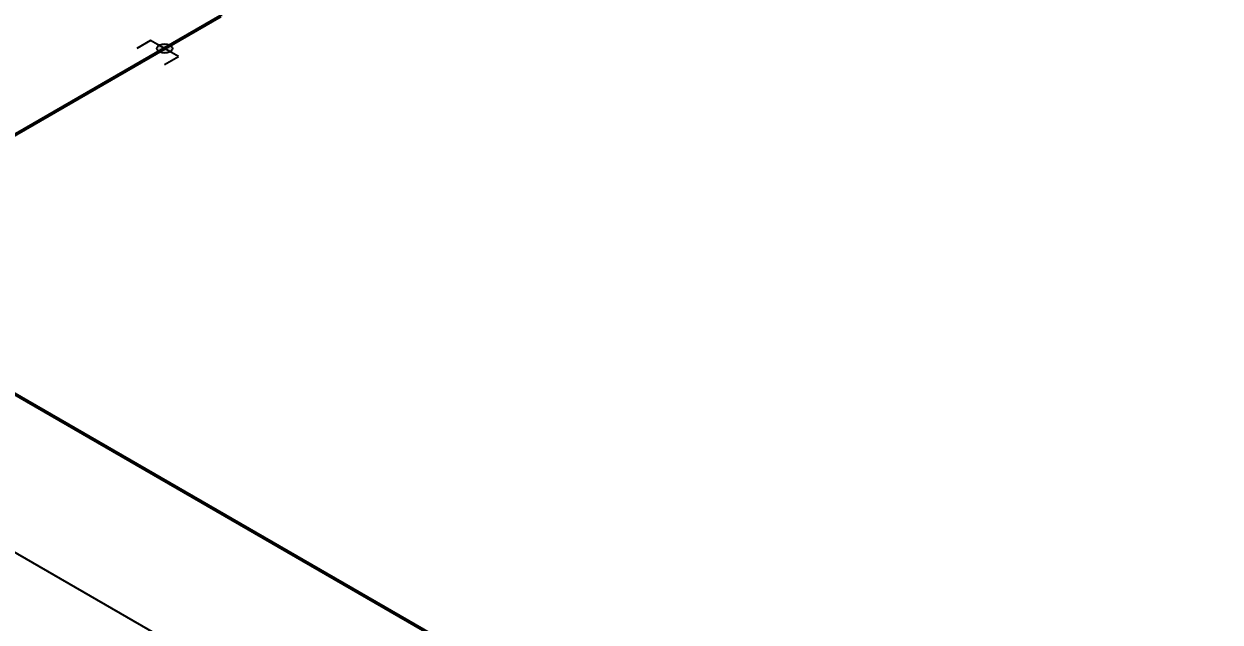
# Model space of a CAD drawing. Header units: millimetres. Extents: x 0 to 594, y 0 to 420.
# Drawn here: x 64.2 to 177.7, y 234.5 to 291.3 of the extents above; entities that cross this region are included whole.
import ezdxf

# ---------------------------------------------------------------- set-up
doc = ezdxf.new("R2010")
doc.units = ezdxf.units.MM
doc.header["$LTSCALE"] = 0.25
doc.layers.add('용접', color=1, linetype='Continuous')
doc.layers.add('치수', color=1, linetype='Continuous')
doc.layers.add('파이프 작은 보어', color=30, linetype='Continuous', lineweight=50)
doc.styles.add('AdskIsoMetric', font='arial.ttf', dxfattribs={"width": 0.8, "height": 2.5})
doc.styles.add('AdskIsoMetric-30', font='arial.ttf', dxfattribs={"width": 0.8, "height": 2.5})
doc.dimstyles.new('AdskIsoMetric', dxfattribs={"dimtxt": 2.5, "dimasz": 2.5, "dimexe": 1, "dimexo": 2, "dimgap": 0.8, "dimtad": 1, "dimdec": 0, "dimrnd": 1, "dimzin": 0, "dimdsep": 46, "dimtxsty": 'AdskIsoMetric', "dimcen": 0, "dimclrt": 7, "dimadec": 0, "dimazin": 0, "dimtfac": 1, "dimtdec": 0, "dimtmove": 1, "dimatfit": 3, "dimfxl": 0, "dimfrac": 2, "dimtolj": 1, "dimtzin": 0, "dimarcsym": 0})

# ---------------------------------------------------------------- blocks, each defined once
blk = doc.blocks.new('*D27')
at = {"layer": 'Defpoints', "color": 0}
for p in [(41.99, 268.43), (261.21, 141.86), (261.21, 126.86)]:
    blk.add_point(p, dxfattribs=at)
at = {"layer": '치수', "color": 0, "lineweight": -2}
for p, q in [((41.99, 266.12), (41.99, 252.27)), ((44.16, 252.18), (259.05, 128.11)), ((261.21, 139.55), (261.21, 125.7))]:
    blk.add_line(p, q, dxfattribs=at)
at = {"layer": '치수', "color": 0}
for points in [[(44.36, 252.54), (43.95, 251.81), (41.99, 253.43)], [(259.26, 128.47), (258.84, 127.75), (261.21, 126.86)]]:
    blk.add_solid(points, dxfattribs=at)
at = {"layer": '치수', "color": 7, "insert": (151.6, 192.76), "char_height": 2.5, "attachment_point": 5, "rotation": 330, "style": 'AdskIsoMetric-30'}
blk.add_mtext('\\A1;26612', dxfattribs=at)
blk = doc.blocks.new('*D28')
at = {"layer": 'Defpoints', "color": 0}
for p in [(82.82, 292), (29, 275.93), (41.99, 268.43)]:
    blk.add_point(p, dxfattribs=at)
at = {"layer": '치수', "color": 0, "lineweight": -2}
for p, q in [((80.82, 293.15), (68.82, 300.07)), ((67.66, 298.25), (31.16, 277.18)), ((39.99, 269.58), (28, 276.5))]:
    blk.add_line(p, q, dxfattribs=at)
at = {"layer": '치수', "color": 0}
for points in [[(67.45, 298.61), (67.87, 297.88), (69.82, 299.5)], [(30.96, 277.54), (31.37, 276.81), (29, 275.93)]]:
    blk.add_solid(points, dxfattribs=at)
at = {"layer": '치수', "color": 7, "insert": (47.15, 289.02), "char_height": 2.5, "attachment_point": 5, "rotation": 30, "style": 'AdskIsoMetric-30'}
blk.add_mtext('\\A1;2842', dxfattribs=at)
blk = doc.blocks.new('엘보우-1-Iso2DSkew180')
at = {"color": 0, "linetype": 'ByBlock', "lineweight": -2, "extrusion": (-0.707107, 0.408248, -0.57735)}
for p, q in [((0, 6.12), (0, 0)), ((0, 0), (-5.3, -3.06)), ((0, 0), (0, 0))]:
    blk.add_line(p, q, dxfattribs=at)
blk = doc.blocks.new('SocketWeld-1-IsoRight')
blk.add_hatch(color=256).paths.add_polyline_path([(0.0055, 0.0371), (0.0057, 0.0369), (0.006, 0.0367), (0.0062, 0.0365), (0.0064, 0.0363), (0.0066, 0.0361), (0.0068, 0.0359), (0.007, 0.0357), (0.0072, 0.0355), (0.0075, 0.0353), (0.0077, 0.0351), (0.0079, 0.0349), (0.0081, 0.0347), (0.0083, 0.0345), (0.0085, 0.0343), (0.0088, 0.0341), (0.009, 0.0339), (0.0092, 0.0337), (0.0094, 0.0334), (0.0096, 0.0332), (0.0098, 0.033), (0.01, 0.0328), (0.0103, 0.0326), (0.0105, 0.0324), (0.0107, 0.0322), (0.0109, 0.032), (0.0111, 0.0318), (0.0113, 0.0316), (0.0115, 0.0314), (0.0118, 0.0312), (0.012, 0.031), (0.0122, 0.0308), (0.0124, 0.0306), (0.0126, 0.0304), (0.0128, 0.0302), (0.013, 0.03), (0.0133, 0.0298), (0.0135, 0.0296), (0.0137, 0.0294), (0.0139, 0.0292), (0.0141, 0.0289), (0.0143, 0.0287), (0.0145, 0.0285), (0.0148, 0.0283), (0.015, 0.0281), (0.0152, 0.0279), (0.0154, 0.0277), (0.0156, 0.0275), (0.0158, 0.0273), (0.0161, 0.0271), (0.0161, 0.0271), (0.0162, 0.0268), (0.0164, 0.0266), (0.0166, 0.0263), (0.0168, 0.0261), (0.017, 0.0258), (0.0171, 0.0256), (0.0173, 0.0253), (0.0175, 0.025), (0.0177, 0.0248), (0.0179, 0.0245), (0.0181, 0.0243), (0.0182, 0.024), (0.0184, 0.0237), (0.0186, 0.0235), (0.0188, 0.0232), (0.019, 0.023), (0.0192, 0.0227), (0.0193, 0.0225), (0.0195, 0.0222), (0.0197, 0.0219), (0.0199, 0.0217), (0.0201, 0.0214), (0.0203, 0.0212), (0.0204, 0.0209), (0.0206, 0.0206), (0.0208, 0.0204), (0.021, 0.0201), (0.0212, 0.0199), (0.0213, 0.0196), (0.0215, 0.0193), (0.0217, 0.0191), (0.0219, 0.0188), (0.0221, 0.0186), (0.0223, 0.0183), (0.0224, 0.0181), (0.0226, 0.0178), (0.0228, 0.0175), (0.023, 0.0173), (0.0232, 0.017), (0.0234, 0.0168), (0.0235, 0.0165), (0.0237, 0.0162), (0.0239, 0.016), (0.0241, 0.0157), (0.0243, 0.0155), (0.0245, 0.0152), (0.0246, 0.015), (0.0248, 0.0147), (0.025, 0.0144), (0.025, 0.0144), (0.0251, 0.0141), (0.0253, 0.0139), (0.0254, 0.0136), (0.0255, 0.0133), (0.0257, 0.013), (0.0258, 0.0127), (0.0259, 0.0124), (0.0261, 0.0121), (0.0262, 0.0118), (0.0263, 0.0116), (0.0265, 0.0113), (0.0266, 0.011), (0.0267, 0.0107), (0.0269, 0.0104), (0.027, 0.0101), (0.0271, 0.0098), (0.0273, 0.0095), (0.0274, 0.0093), (0.0275, 0.009), (0.0277, 0.0087), (0.0278, 0.0084), (0.0279, 0.0081), (0.0281, 0.0078), (0.0282, 0.0075), (0.0283, 0.0072), (0.0284, 0.007), (0.0286, 0.0067), (0.0287, 0.0064), (0.0288, 0.0061), (0.029, 0.0058), (0.0291, 0.0055), (0.0292, 0.0052), (0.0294, 0.0049), (0.0295, 0.0047), (0.0296, 0.0044), (0.0298, 0.0041), (0.0299, 0.0038), (0.03, 0.0035), (0.0302, 0.0032), (0.0303, 0.0029), (0.0304, 0.0026), (0.0306, 0.0024), (0.0307, 0.0021), (0.0308, 0.0018), (0.031, 0.0015), (0.0311, 0.0012), (0.0312, 0.0009), (0.0314, 0.0006), (0.0315, 0.0003), (0.0315, 0.0003), (0.0316, 0.0001), (0.0316, -0.0002), (0.0317, -0.0005), (0.0318, -0.0008), (0.0319, -0.0011), (0.0319, -0.0014), (0.032, -0.0017), (0.0321, -0.002), (0.0321, -0.0022), (0.0322, -0.0025), (0.0323, -0.0028), (0.0323, -0.0031), (0.0324, -0.0034), (0.0325, -0.0037), (0.0325, -0.004), (0.0326, -0.0043), (0.0327, -0.0046), (0.0328, -0.0048), (0.0328, -0.0051), (0.0329, -0.0054), (0.033, -0.0057), (0.033, -0.006), (0.0331, -0.0063), (0.0332, -0.0066), (0.0332, -0.0069), (0.0333, -0.0071), (0.0334, -0.0074), (0.0335, -0.0077), (0.0335, -0.008), (0.0336, -0.0083), (0.0337, -0.0086), (0.0337, -0.0089), (0.0338, -0.0092), (0.0339, -0.0095), (0.0339, -0.0097), (0.034, -0.01), (0.0341, -0.0103), (0.0342, -0.0106), (0.0342, -0.0109), (0.0343, -0.0112), (0.0344, -0.0115), (0.0344, -0.0118), (0.0345, -0.012), (0.0346, -0.0123), (0.0346, -0.0126), (0.0347, -0.0129), (0.0348, -0.0132), (0.0349, -0.0135), (0.0349, -0.0138), (0.0349, -0.0138), (0.0349, -0.014), (0.0349, -0.0143), (0.0349, -0.0146), (0.0349, -0.0148), (0.0349, -0.0151), (0.0349, -0.0153), (0.0349, -0.0156), (0.0349, -0.0159), (0.0349, -0.0161), (0.0349, -0.0164), (0.0349, -0.0166), (0.0349, -0.0169), (0.0349, -0.0172), (0.0349, -0.0174), (0.0349, -0.0177), (0.0349, -0.0179), (0.0349, -0.0182), (0.0349, -0.0185), (0.0349, -0.0187), (0.0349, -0.019), (0.0349, -0.0192), (0.0349, -0.0195), (0.0349, -0.0198), (0.0349, -0.02), (0.0349, -0.0203), (0.0349, -0.0206), (0.0349, -0.0208), (0.0349, -0.0211), (0.0349, -0.0213), (0.0349, -0.0216), (0.0349, -0.0219), (0.0349, -0.0221), (0.0349, -0.0224), (0.0349, -0.0226), (0.0349, -0.0229), (0.0349, -0.0232), (0.0349, -0.0234), (0.0349, -0.0237), (0.0349, -0.0239), (0.0349, -0.0242), (0.0349, -0.0245), (0.0349, -0.0247), (0.0349, -0.025), (0.0349, -0.0252), (0.0349, -0.0255), (0.0349, -0.0258), (0.0349, -0.026), (0.0349, -0.0263), (0.0349, -0.0265), (0.0349, -0.0265), (0.0349, -0.0268), (0.0348, -0.027), (0.0347, -0.0272), (0.0346, -0.0274), (0.0346, -0.0276), (0.0345, -0.0278), (0.0344, -0.028), (0.0344, -0.0282), (0.0343, -0.0284), (0.0342, -0.0286), (0.0342, -0.0288), (0.0341, -0.029), (0.034, -0.0292), (0.0339, -0.0295), (0.0339, -0.0297), (0.0338, -0.0299), (0.0337, -0.0301), (0.0337, -0.0303), (0.0336, -0.0305), (0.0335, -0.0307), (0.0335, -0.0309), (0.0334, -0.0311), (0.0333, -0.0313), (0.0332, -0.0315), (0.0332, -0.0317), (0.0331, -0.0319), (0.033, -0.0322), (0.033, -0.0324), (0.0329, -0.0326), (0.0328, -0.0328), (0.0328, -0.033), (0.0327, -0.0332), (0.0326, -0.0334), (0.0325, -0.0336), (0.0325, -0.0338), (0.0324, -0.034), (0.0323, -0.0342), (0.0323, -0.0344), (0.0322, -0.0346), (0.0321, -0.0349), (0.0321, -0.0351), (0.032, -0.0353), (0.0319, -0.0355), (0.0319, -0.0357), (0.0318, -0.0359), (0.0317, -0.0361), (0.0316, -0.0363), (0.0316, -0.0365), (0.0315, -0.0367), (0.0315, -0.0367), (0.0314, -0.0369), (0.0312, -0.037), (0.0311, -0.0371), (0.031, -0.0373), (0.0308, -0.0374), (0.0307, -0.0375), (0.0306, -0.0377), (0.0304, -0.0378), (0.0303, -0.0379), (0.0302, -0.0381), (0.03, -0.0382), (0.0299, -0.0383), (0.0298, -0.0385), (0.0296, -0.0386), (0.0295, -0.0387), (0.0294, -0.0389), (0.0292, -0.039), (0.0291, -0.0391), (0.029, -0.0393), (0.0288, -0.0394), (0.0287, -0.0395), (0.0286, -0.0397), (0.0284, -0.0398), (0.0283, -0.0399), (0.0282, -0.0401), (0.0281, -0.0402), (0.0279, -0.0403), (0.0278, -0.0405), (0.0277, -0.0406), (0.0275, -0.0408), (0.0274, -0.0409), (0.0273, -0.041), (0.0271, -0.0412), (0.027, -0.0413), (0.0269, -0.0414), (0.0267, -0.0416), (0.0266, -0.0417), (0.0265, -0.0418), (0.0263, -0.042), (0.0262, -0.0421), (0.0261, -0.0422), (0.0259, -0.0424), (0.0258, -0.0425), (0.0257, -0.0426), (0.0255, -0.0428), (0.0254, -0.0429), (0.0253, -0.043), (0.0251, -0.0432), (0.025, -0.0433), (0.025, -0.0433), (0.0248, -0.0433), (0.0246, -0.0434), (0.0245, -0.0434), (0.0243, -0.0435), (0.0241, -0.0435), (0.0239, -0.0436), (0.0237, -0.0436), (0.0235, -0.0437), (0.0234, -0.0437), (0.0232, -0.0438), (0.023, -0.0438), (0.0228, -0.0439), (0.0226, -0.0439), (0.0224, -0.044), (0.0223, -0.044), (0.0221, -0.0441), (0.0219, -0.0441), (0.0217, -0.0442), (0.0215, -0.0442), (0.0213, -0.0443), (0.0212, -0.0443), (0.021, -0.0444), (0.0208, -0.0444), (0.0206, -0.0444), (0.0204, -0.0445), (0.0203, -0.0445), (0.0201, -0.0446), (0.0199, -0.0446), (0.0197, -0.0447), (0.0195, -0.0447), (0.0193, -0.0448), (0.0192, -0.0448), (0.019, -0.0449), (0.0188, -0.0449), (0.0186, -0.045), (0.0184, -0.045), (0.0182, -0.0451), (0.0181, -0.0451), (0.0179, -0.0452), (0.0177, -0.0452), (0.0175, -0.0453), (0.0173, -0.0453), (0.0171, -0.0454), (0.017, -0.0454), (0.0168, -0.0455), (0.0166, -0.0455), (0.0164, -0.0455), (0.0162, -0.0456), (0.0161, -0.0456), (0.0161, -0.0456), (0.0158, -0.0456), (0.0156, -0.0456), (0.0154, -0.0455), (0.0152, -0.0455), (0.015, -0.0454), (0.0148, -0.0454), (0.0145, -0.0453), (0.0143, -0.0453), (0.0141, -0.0453), (0.0139, -0.0452), (0.0137, -0.0452), (0.0135, -0.0451), (0.0133, -0.0451), (0.013, -0.045), (0.0128, -0.045), (0.0126, -0.0449), (0.0124, -0.0449), (0.0122, -0.0449), (0.012, -0.0448), (0.0118, -0.0448), (0.0115, -0.0447), (0.0113, -0.0447), (0.0111, -0.0446), (0.0109, -0.0446), (0.0107, -0.0446), (0.0105, -0.0445), (0.0103, -0.0445), (0.01, -0.0444), (0.0098, -0.0444), (0.0096, -0.0443), (0.0094, -0.0443), (0.0092, -0.0443), (0.009, -0.0442), (0.0088, -0.0442), (0.0085, -0.0441), (0.0083, -0.0441), (0.0081, -0.044), (0.0079, -0.044), (0.0077, -0.0439), (0.0075, -0.0439), (0.0072, -0.0439), (0.007, -0.0438), (0.0068, -0.0438), (0.0066, -0.0437), (0.0064, -0.0437), (0.0062, -0.0436), (0.006, -0.0436), (0.0057, -0.0436), (0.0055, -0.0435), (0.0055, -0.0435), (0.0053, -0.0434), (0.0051, -0.0433), (0.0049, -0.0431), (0.0046, -0.043), (0.0044, -0.0429), (0.0042, -0.0427), (0.004, -0.0426), (0.0037, -0.0425), (0.0035, -0.0423), (0.0033, -0.0422), (0.003, -0.0421), (0.0028, -0.042), (0.0026, -0.0418), (0.0024, -0.0417), (0.0021, -0.0416), (0.0019, -0.0414), (0.0017, -0.0413), (0.0015, -0.0412), (0.0012, -0.041), (0.001, -0.0409), (0.0008, -0.0408), (0.0006, -0.0406), (0.0003, -0.0405), (0.0001, -0.0404), (-0.0001, -0.0403), (-0.0003, -0.0401), (-0.0006, -0.04), (-0.0008, -0.0399), (-0.001, -0.0397), (-0.0012, -0.0396), (-0.0015, -0.0395), (-0.0017, -0.0393), (-0.0019, -0.0392), (-0.0021, -0.0391), (-0.0024, -0.039), (-0.0026, -0.0388), (-0.0028, -0.0387), (-0.003, -0.0386), (-0.0033, -0.0384), (-0.0035, -0.0383), (-0.0037, -0.0382), (-0.004, -0.038), (-0.0042, -0.0379), (-0.0044, -0.0378), (-0.0046, -0.0377), (-0.0049, -0.0375), (-0.0051, -0.0374), (-0.0053, -0.0373), (-0.0055, -0.0371), (-0.0055, -0.0371), (-0.0057, -0.0369), (-0.006, -0.0367), (-0.0062, -0.0365), (-0.0064, -0.0363), (-0.0066, -0.0361), (-0.0068, -0.0359), (-0.007, -0.0357), (-0.0072, -0.0355), (-0.0075, -0.0353), (-0.0077, -0.0351), (-0.0079, -0.0349), (-0.0081, -0.0347), (-0.0083, -0.0345), (-0.0085, -0.0343), (-0.0088, -0.0341), (-0.009, -0.0339), (-0.0092, -0.0337), (-0.0094, -0.0334), (-0.0096, -0.0332), (-0.0098, -0.033), (-0.01, -0.0328), (-0.0103, -0.0326), (-0.0105, -0.0324), (-0.0107, -0.0322), (-0.0109, -0.032), (-0.0111, -0.0318), (-0.0113, -0.0316), (-0.0115, -0.0314), (-0.0118, -0.0312), (-0.012, -0.031), (-0.0122, -0.0308), (-0.0124, -0.0306), (-0.0126, -0.0304), (-0.0128, -0.0302), (-0.013, -0.03), (-0.0133, -0.0298), (-0.0135, -0.0296), (-0.0137, -0.0294), (-0.0139, -0.0292), (-0.0141, -0.0289), (-0.0143, -0.0287), (-0.0145, -0.0285), (-0.0148, -0.0283), (-0.015, -0.0281), (-0.0152, -0.0279), (-0.0154, -0.0277), (-0.0156, -0.0275), (-0.0158, -0.0273), (-0.0161, -0.0271), (-0.0161, -0.0271), (-0.0162, -0.0268), (-0.0164, -0.0266), (-0.0166, -0.0263), (-0.0168, -0.0261), (-0.017, -0.0258), (-0.0171, -0.0256), (-0.0173, -0.0253), (-0.0175, -0.025), (-0.0177, -0.0248), (-0.0179, -0.0245), (-0.0181, -0.0243), (-0.0182, -0.024), (-0.0184, -0.0237), (-0.0186, -0.0235), (-0.0188, -0.0232), (-0.019, -0.023), (-0.0192, -0.0227), (-0.0193, -0.0225), (-0.0195, -0.0222), (-0.0197, -0.0219), (-0.0199, -0.0217), (-0.0201, -0.0214), (-0.0203, -0.0212), (-0.0204, -0.0209), (-0.0206, -0.0206), (-0.0208, -0.0204), (-0.021, -0.0201), (-0.0212, -0.0199), (-0.0213, -0.0196), (-0.0215, -0.0193), (-0.0217, -0.0191), (-0.0219, -0.0188), (-0.0221, -0.0186), (-0.0223, -0.0183), (-0.0224, -0.0181), (-0.0226, -0.0178), (-0.0228, -0.0175), (-0.023, -0.0173), (-0.0232, -0.017), (-0.0234, -0.0168), (-0.0235, -0.0165), (-0.0237, -0.0162), (-0.0239, -0.016), (-0.0241, -0.0157), (-0.0243, -0.0155), (-0.0245, -0.0152), (-0.0246, -0.015), (-0.0248, -0.0147), (-0.025, -0.0144), (-0.025, -0.0144), (-0.0251, -0.0141), (-0.0253, -0.0139), (-0.0254, -0.0136), (-0.0255, -0.0133), (-0.0257, -0.013), (-0.0258, -0.0127), (-0.0259, -0.0124), (-0.0261, -0.0121), (-0.0262, -0.0118), (-0.0263, -0.0116), (-0.0265, -0.0113), (-0.0266, -0.011), (-0.0267, -0.0107), (-0.0269, -0.0104), (-0.027, -0.0101), (-0.0271, -0.0098), (-0.0273, -0.0095), (-0.0274, -0.0093), (-0.0275, -0.009), (-0.0277, -0.0087), (-0.0278, -0.0084), (-0.0279, -0.0081), (-0.0281, -0.0078), (-0.0282, -0.0075), (-0.0283, -0.0072), (-0.0284, -0.007), (-0.0286, -0.0067), (-0.0287, -0.0064), (-0.0288, -0.0061), (-0.029, -0.0058), (-0.0291, -0.0055), (-0.0292, -0.0052), (-0.0294, -0.0049), (-0.0295, -0.0047), (-0.0296, -0.0044), (-0.0298, -0.0041), (-0.0299, -0.0038), (-0.03, -0.0035), (-0.0302, -0.0032), (-0.0303, -0.0029), (-0.0304, -0.0026), (-0.0306, -0.0024), (-0.0307, -0.0021), (-0.0308, -0.0018), (-0.031, -0.0015), (-0.0311, -0.0012), (-0.0312, -0.0009), (-0.0314, -0.0006), (-0.0315, -0.0003), (-0.0315, -0.0003), (-0.0316, -0.0001), (-0.0316, 0.0002), (-0.0317, 0.0005), (-0.0318, 0.0008), (-0.0319, 0.0011), (-0.0319, 0.0014), (-0.032, 0.0017), (-0.0321, 0.002), (-0.0321, 0.0022), (-0.0322, 0.0025), (-0.0323, 0.0028), (-0.0323, 0.0031), (-0.0324, 0.0034), (-0.0325, 0.0037), (-0.0325, 0.004), (-0.0326, 0.0043), (-0.0327, 0.0046), (-0.0328, 0.0048), (-0.0328, 0.0051), (-0.0329, 0.0054), (-0.033, 0.0057), (-0.033, 0.006), (-0.0331, 0.0063), (-0.0332, 0.0066), (-0.0332, 0.0069), (-0.0333, 0.0071), (-0.0334, 0.0074), (-0.0335, 0.0077), (-0.0335, 0.008), (-0.0336, 0.0083), (-0.0337, 0.0086), (-0.0337, 0.0089), (-0.0338, 0.0092), (-0.0339, 0.0095), (-0.0339, 0.0097), (-0.034, 0.01), (-0.0341, 0.0103), (-0.0342, 0.0106), (-0.0342, 0.0109), (-0.0343, 0.0112), (-0.0344, 0.0115), (-0.0344, 0.0118), (-0.0345, 0.012), (-0.0346, 0.0123), (-0.0346, 0.0126), (-0.0347, 0.0129), (-0.0348, 0.0132), (-0.0349, 0.0135), (-0.0349, 0.0138), (-0.0349, 0.0138), (-0.0349, 0.014), (-0.0349, 0.0143), (-0.0349, 0.0146), (-0.0349, 0.0148), (-0.0349, 0.0151), (-0.0349, 0.0153), (-0.0349, 0.0156), (-0.0349, 0.0159), (-0.0349, 0.0161), (-0.0349, 0.0164), (-0.0349, 0.0166), (-0.0349, 0.0169), (-0.0349, 0.0172), (-0.0349, 0.0174), (-0.0349, 0.0177), (-0.0349, 0.0179), (-0.0349, 0.0182), (-0.0349, 0.0185), (-0.0349, 0.0187), (-0.0349, 0.019), (-0.0349, 0.0192), (-0.0349, 0.0195), (-0.0349, 0.0198), (-0.0349, 0.02), (-0.0349, 0.0203), (-0.0349, 0.0206), (-0.0349, 0.0208), (-0.0349, 0.0211), (-0.0349, 0.0213), (-0.0349, 0.0216), (-0.0349, 0.0219), (-0.0349, 0.0221), (-0.0349, 0.0224), (-0.0349, 0.0226), (-0.0349, 0.0229), (-0.0349, 0.0232), (-0.0349, 0.0234), (-0.0349, 0.0237), (-0.0349, 0.0239), (-0.0349, 0.0242), (-0.0349, 0.0245), (-0.0349, 0.0247), (-0.0349, 0.025), (-0.0349, 0.0252), (-0.0349, 0.0255), (-0.0349, 0.0258), (-0.0349, 0.026), (-0.0349, 0.0263), (-0.0349, 0.0265), (-0.0349, 0.0265), (-0.0349, 0.0268), (-0.0348, 0.027), (-0.0347, 0.0272), (-0.0346, 0.0274), (-0.0346, 0.0276), (-0.0345, 0.0278), (-0.0344, 0.028), (-0.0344, 0.0282), (-0.0343, 0.0284), (-0.0342, 0.0286), (-0.0342, 0.0288), (-0.0341, 0.029), (-0.034, 0.0292), (-0.0339, 0.0295), (-0.0339, 0.0297), (-0.0338, 0.0299), (-0.0337, 0.0301), (-0.0337, 0.0303), (-0.0336, 0.0305), (-0.0335, 0.0307), (-0.0335, 0.0309), (-0.0334, 0.0311), (-0.0333, 0.0313), (-0.0332, 0.0315), (-0.0332, 0.0317), (-0.0331, 0.0319), (-0.033, 0.0322), (-0.033, 0.0324), (-0.0329, 0.0326), (-0.0328, 0.0328), (-0.0328, 0.033), (-0.0327, 0.0332), (-0.0326, 0.0334), (-0.0325, 0.0336), (-0.0325, 0.0338), (-0.0324, 0.034), (-0.0323, 0.0342), (-0.0323, 0.0344), (-0.0322, 0.0346), (-0.0321, 0.0349), (-0.0321, 0.0351), (-0.032, 0.0353), (-0.0319, 0.0355), (-0.0319, 0.0357), (-0.0318, 0.0359), (-0.0317, 0.0361), (-0.0316, 0.0363), (-0.0316, 0.0365), (-0.0315, 0.0367), (-0.0315, 0.0367), (-0.0314, 0.0369), (-0.0312, 0.037), (-0.0311, 0.0371), (-0.031, 0.0373), (-0.0308, 0.0374), (-0.0307, 0.0375), (-0.0306, 0.0377), (-0.0304, 0.0378), (-0.0303, 0.0379), (-0.0302, 0.0381), (-0.03, 0.0382), (-0.0299, 0.0383), (-0.0298, 0.0385), (-0.0296, 0.0386), (-0.0295, 0.0387), (-0.0294, 0.0389), (-0.0292, 0.039), (-0.0291, 0.0391), (-0.029, 0.0393), (-0.0288, 0.0394), (-0.0287, 0.0395), (-0.0286, 0.0397), (-0.0284, 0.0398), (-0.0283, 0.0399), (-0.0282, 0.0401), (-0.0281, 0.0402), (-0.0279, 0.0403), (-0.0278, 0.0405), (-0.0277, 0.0406), (-0.0275, 0.0408), (-0.0274, 0.0409), (-0.0273, 0.041), (-0.0271, 0.0412), (-0.027, 0.0413), (-0.0269, 0.0414), (-0.0267, 0.0416), (-0.0266, 0.0417), (-0.0265, 0.0418), (-0.0263, 0.042), (-0.0262, 0.0421), (-0.0261, 0.0422), (-0.0259, 0.0424), (-0.0258, 0.0425), (-0.0257, 0.0426), (-0.0255, 0.0428), (-0.0254, 0.0429), (-0.0253, 0.043), (-0.0251, 0.0432), (-0.025, 0.0433), (-0.025, 0.0433), (-0.0248, 0.0433), (-0.0246, 0.0434), (-0.0245, 0.0434), (-0.0243, 0.0435), (-0.0241, 0.0435), (-0.0239, 0.0436), (-0.0237, 0.0436), (-0.0235, 0.0437), (-0.0234, 0.0437), (-0.0232, 0.0438), (-0.023, 0.0438), (-0.0228, 0.0439), (-0.0226, 0.0439), (-0.0224, 0.044), (-0.0223, 0.044), (-0.0221, 0.0441), (-0.0219, 0.0441), (-0.0217, 0.0442), (-0.0215, 0.0442), (-0.0213, 0.0443), (-0.0212, 0.0443), (-0.021, 0.0444), (-0.0208, 0.0444), (-0.0206, 0.0444), (-0.0204, 0.0445), (-0.0203, 0.0445), (-0.0201, 0.0446), (-0.0199, 0.0446), (-0.0197, 0.0447), (-0.0195, 0.0447), (-0.0193, 0.0448), (-0.0192, 0.0448), (-0.019, 0.0449), (-0.0188, 0.0449), (-0.0186, 0.045), (-0.0184, 0.045), (-0.0182, 0.0451), (-0.0181, 0.0451), (-0.0179, 0.0452), (-0.0177, 0.0452), (-0.0175, 0.0453), (-0.0173, 0.0453), (-0.0171, 0.0454), (-0.017, 0.0454), (-0.0168, 0.0455), (-0.0166, 0.0455), (-0.0164, 0.0455), (-0.0162, 0.0456), (-0.0161, 0.0456), (-0.0161, 0.0456), (-0.0158, 0.0456), (-0.0156, 0.0456), (-0.0154, 0.0455), (-0.0152, 0.0455), (-0.015, 0.0454), (-0.0148, 0.0454), (-0.0145, 0.0453), (-0.0143, 0.0453), (-0.0141, 0.0453), (-0.0139, 0.0452), (-0.0137, 0.0452), (-0.0135, 0.0451), (-0.0133, 0.0451), (-0.013, 0.045), (-0.0128, 0.045), (-0.0126, 0.0449), (-0.0124, 0.0449), (-0.0122, 0.0449), (-0.012, 0.0448), (-0.0118, 0.0448), (-0.0115, 0.0447), (-0.0113, 0.0447), (-0.0111, 0.0446), (-0.0109, 0.0446), (-0.0107, 0.0446), (-0.0105, 0.0445), (-0.0103, 0.0445), (-0.01, 0.0444), (-0.0098, 0.0444), (-0.0096, 0.0443), (-0.0094, 0.0443), (-0.0092, 0.0443), (-0.009, 0.0442), (-0.0088, 0.0442), (-0.0085, 0.0441), (-0.0083, 0.0441), (-0.0081, 0.044), (-0.0079, 0.044), (-0.0077, 0.0439), (-0.0075, 0.0439), (-0.0072, 0.0439), (-0.007, 0.0438), (-0.0068, 0.0438), (-0.0066, 0.0437), (-0.0064, 0.0437), (-0.0062, 0.0436), (-0.006, 0.0436), (-0.0057, 0.0436), (-0.0055, 0.0435), (-0.0055, 0.0435), (-0.0053, 0.0434), (-0.0051, 0.0433), (-0.0049, 0.0431), (-0.0046, 0.043), (-0.0044, 0.0429), (-0.0042, 0.0427), (-0.004, 0.0426), (-0.0037, 0.0425), (-0.0035, 0.0423), (-0.0033, 0.0422), (-0.003, 0.0421), (-0.0028, 0.042), (-0.0026, 0.0418), (-0.0024, 0.0417), (-0.0021, 0.0416), (-0.0019, 0.0414), (-0.0017, 0.0413), (-0.0015, 0.0412), (-0.0012, 0.041), (-0.001, 0.0409), (-0.0008, 0.0408), (-0.0006, 0.0406), (-0.0003, 0.0405), (-0.0001, 0.0404), (0.0001, 0.0403), (0.0003, 0.0401), (0.0006, 0.04), (0.0008, 0.0399), (0.001, 0.0397), (0.0012, 0.0396), (0.0015, 0.0395), (0.0017, 0.0393), (0.0019, 0.0392), (0.0021, 0.0391), (0.0024, 0.039), (0.0026, 0.0388), (0.0028, 0.0387), (0.003, 0.0386), (0.0033, 0.0384), (0.0035, 0.0383), (0.0037, 0.0382), (0.004, 0.038), (0.0042, 0.0379), (0.0044, 0.0378), (0.0046, 0.0377), (0.0049, 0.0375), (0.0051, 0.0374), (0.0053, 0.0373)], flags=0)
at = {"color": 0, "linetype": 'ByBlock', "lineweight": -2, "extrusion": (0.707107, 0.408248, -0.57735)}
for p, q in [((0, 0.1021), (-0.0884, 0.1531)), ((0, -0.1021), (0, 0.1021)), ((-0.0349, 0.0265), (-0.0315, 0.0367)), ((-0.0349, 0.0138), (-0.0349, 0.0265)), ((-0.0315, -0.0003), (-0.0349, 0.0138)), ((-0.0315, 0.0367), (-0.025, 0.0433)), ((-0.025, 0.0433), (-0.0161, 0.0456)), ((-0.0161, 0.0456), (-0.0055, 0.0435)), ((-0.0055, 0.0435), (0.0055, 0.0371)), ((0.0055, 0.0371), (0.0161, 0.0271)), ((0.0161, 0.0271), (0.025, 0.0144)), ((0.025, 0.0144), (0.0315, 0.0003)), ((0.0315, 0.0003), (0.0349, -0.0138)), ((-0.0884, -0.051), (0, -0.1021)), ((-0.025, -0.0144), (-0.0315, -0.0003)), ((-0.0161, -0.0271), (-0.025, -0.0144)), ((-0.0055, -0.0371), (-0.0161, -0.0271)), ((0.0055, -0.0435), (-0.0055, -0.0371)), ((0.0161, -0.0456), (0.0055, -0.0435)), ((0.025, -0.0433), (0.0161, -0.0456)), ((0.0315, -0.0367), (0.025, -0.0433)), ((0.0349, -0.0265), (0.0315, -0.0367)), ((0.0349, -0.0138), (0.0349, -0.0265))]:
    blk.add_line(p, q, dxfattribs=at)

msp = doc.modelspace()

# ---------------------------------------------------------------- linework, layer by layer
at = {"layer": '파이프 작은 보어'}
for points in [[(77.5117, 288.9334), (47.2935, 271.4869)], [(47.2935, 265.3632), (91.4231, 239.8849)], [(91.4231, 239.8849), (135.5527, 214.4067)]]:
    msp.add_lwpolyline(points, dxfattribs=at)

# ---------------------------------------------------------------- block references
at = {"layer": '용접', "xscale": 15, "yscale": 15, "zscale": 15, "rotation": 60.00000000012037}
msp.add_blockref('SocketWeld-1-IsoRight', (77.5117, 288.9334), dxfattribs=at)
at = {"layer": '파이프 작은 보어'}
msp.add_blockref('엘보우-1-Iso2DSkew180', (82.815, 291.9953), dxfattribs=at)

# ---------------------------------------------------------------- dimensions: what is measured, and where the dimension line sits
at = {"layer": '치수'}
for base, p1, p2, angle, text, override, picture, middle in [((28.9998, 275.925), (82.815, 291.9953), (41.9902, 268.425), 210, '2842', {"dimtad": 0, "dimlfac": 60.278883, "dimtxsty": 'AdskIsoMetric-30', "dimse1": 0, "dimse2": 0, "dimsd1": 0, "dimsd2": 0, "dimtmove": 1}, '*D28', (47.1451, 289.0191)), ((261.2137, 126.8562), (41.9902, 268.425), (261.2137, 141.8562), 330, '26612', {"dimtad": 0, "dimlfac": 105.128902, "dimtxsty": 'AdskIsoMetric-30', "dimse1": 0, "dimse2": 0, "dimsd1": 0, "dimsd2": 0, "dimtmove": 1}, '*D27', (151.602, 192.7575))]:
    dim = msp.add_linear_dim(base=base, p1=p1, p2=p2, angle=angle, text=text, dimstyle='AdskIsoMetric', override=override, dxfattribs=at)
    dim.commit()
    dim.dimension.update_dxf_attribs({"geometry": picture, "text_midpoint": middle, "dimtype": 160})

doc.saveas('drawing.dxf')
